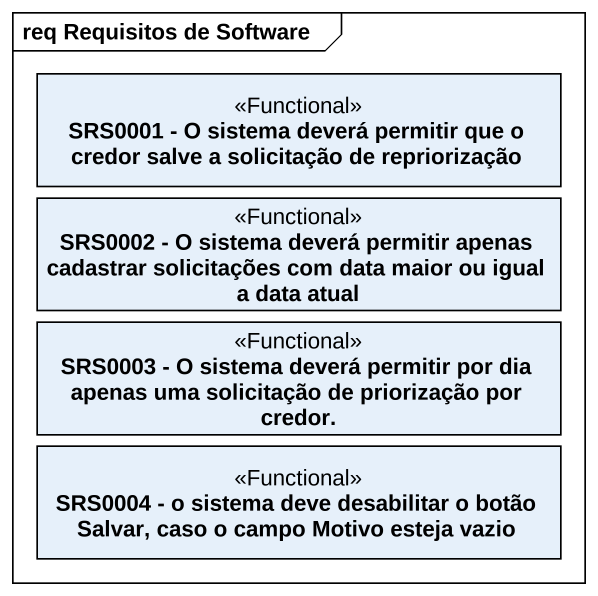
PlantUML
@startuml
mainframe req Requisitos de Software
hide circle
hide empty members
class "SRS0001 - O sistema deverá permitir que o credor salve a solicitação de repriorização" as SRS0001_O_sistema_deverá <<Functional>>
class "SRS0002 - O sistema deverá permitir apenas cadastrar solicitações com data maior ou igual a data atual" as SRS0002_O_sistema_deverá <<Functional>>
class "SRS0003 - O sistema deverá permitir por dia apenas uma solicitação de priorização por credor." as SRS0003_O_sistema_deverá <<Functional>>
class "SRS0004 - o sistema deve desabilitar o botão Salvar, caso o campo Motivo esteja vazio" as SRS0004_o_sistema_deve <<Functional>>
@enduml
